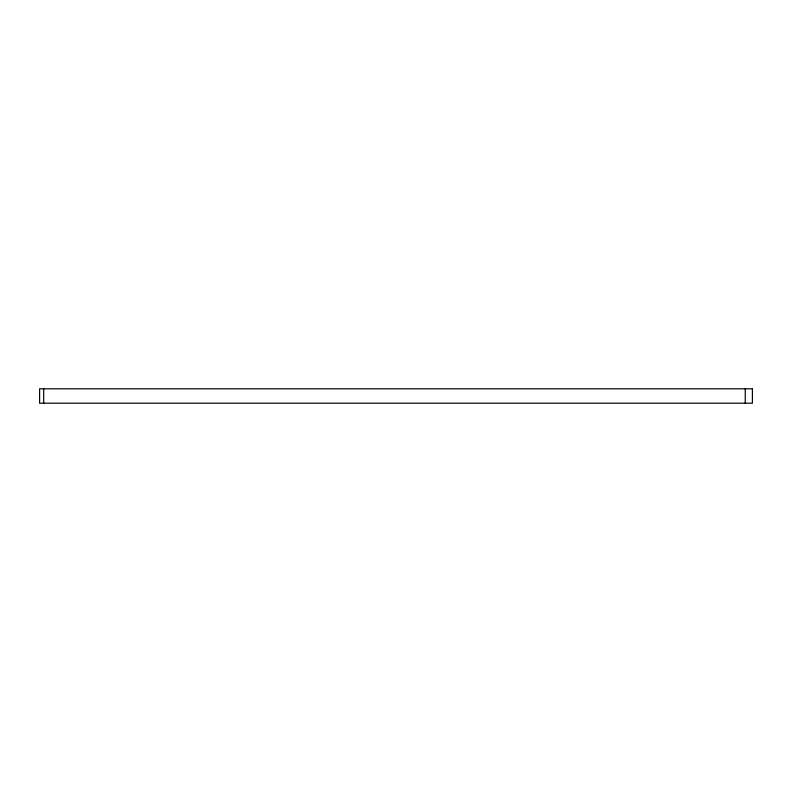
<?xml version="1.0" encoding="UTF-8"?>
<svg xmlns="http://www.w3.org/2000/svg" width="792" height="792" viewBox="0 0 792 792"><rect width="100%" height="100%" fill="white"/><g stroke="black" fill="none" stroke-linecap="round" stroke-linejoin="round"><path stroke-width="1.19" d="M745.242 388.803L745.242 403.197M43.699 388.803L43.699 403.197M752.39 388.803L39.61 388.803L39.6 403.197L752.39 403.197L752.4 388.803"/></g></svg>
